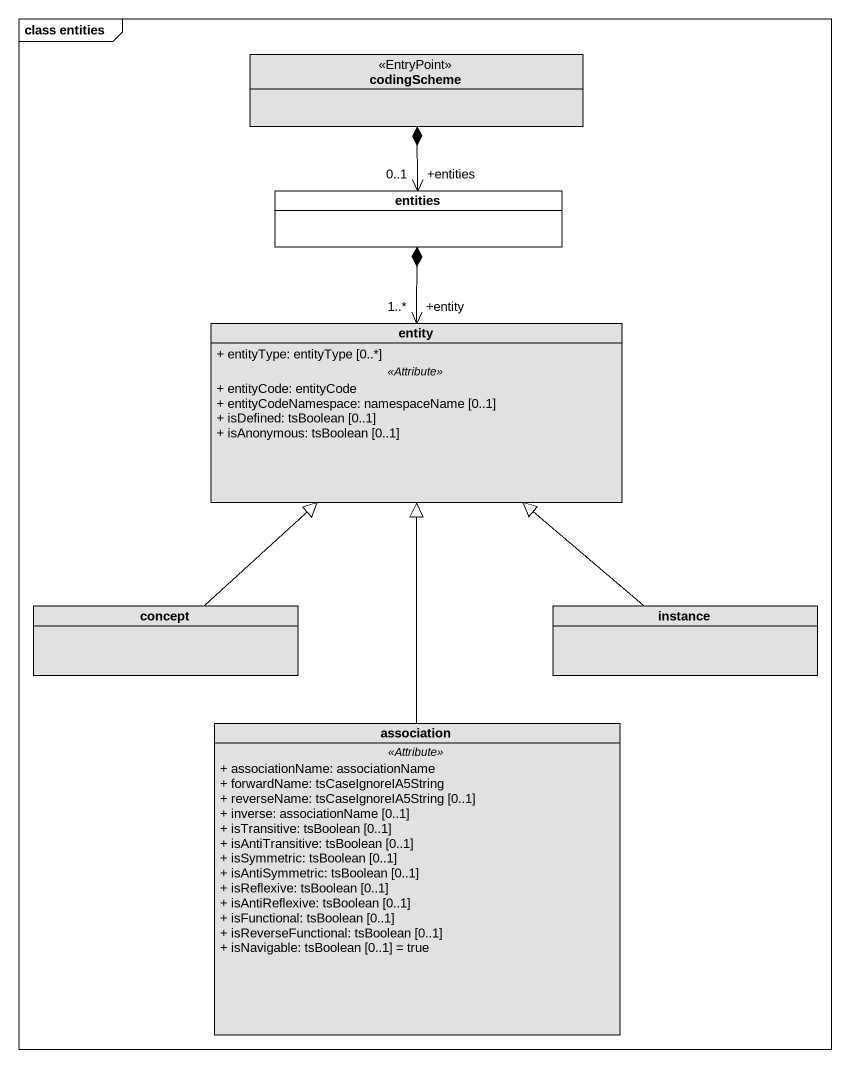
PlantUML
@startuml
mainframe class entities
hide circle
hide empty members
skinparam classAttributeIconSize 0
class codingScheme <<EntryPoint>> #E1E1E1
class entities #FFFFFF
class "entity" as entity_ #E1E1E1 {
  + entityType: entityType [0..*]
  .. <<Attribute>> ..
  + entityCode: entityCode
  + entityCodeNamespace: namespaceName [0..1]
  + isDefined: tsBoolean [0..1]
  + isAnonymous: tsBoolean [0..1]
}
class concept #E1E1E1
class instance #E1E1E1
class association #E1E1E1 {
  .. <<Attribute>> ..
  + associationName: associationName
  + forwardName: tsCaseIgnoreIA5String
  + reverseName: tsCaseIgnoreIA5String [0..1]
  + inverse: associationName [0..1]
  + isTransitive: tsBoolean [0..1]
  + isAntiTransitive: tsBoolean [0..1]
  + isSymmetric: tsBoolean [0..1]
  + isAntiSymmetric: tsBoolean [0..1]
  + isReflexive: tsBoolean [0..1]
  + isAntiReflexive: tsBoolean [0..1]
  + isFunctional: tsBoolean [0..1]
  + isReverseFunctional: tsBoolean [0..1]
  + isNavigable: tsBoolean [0..1] = true
}
entities "+entities\n0..1" <-up-* codingScheme
entity_ "+entity\n1..*" <-up-* entities
concept -up-|> entity_
instance -up-|> entity_
association -up-|> entity_
@enduml
